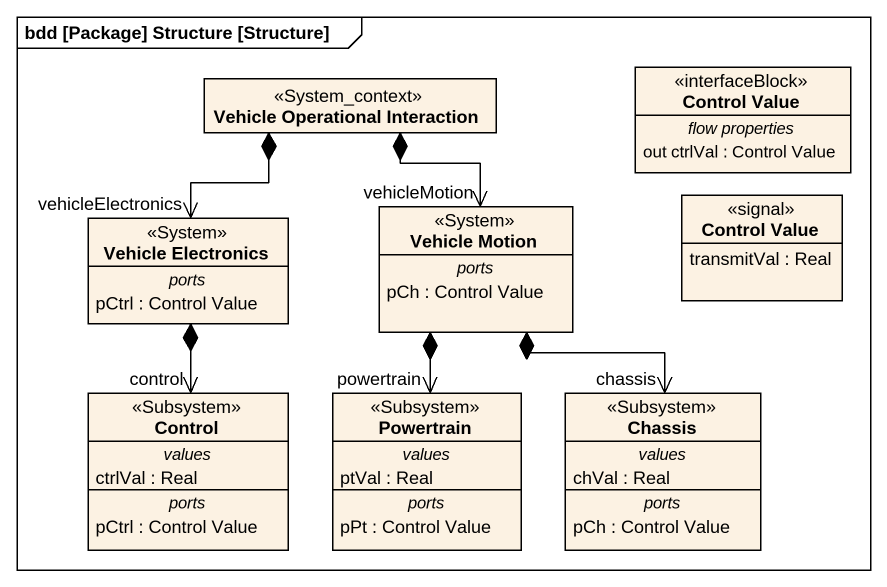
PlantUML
@startuml
mainframe bdd [Package] Structure [Structure]
hide circle
hide empty members
class "Vehicle Operational Interaction" as Vehicle_Operational <<System_context>>
class "Control Value" as Control_Value <<interfaceBlock>> {
  -- flow properties --
  out ctrlVal : Control Value
}
class "Vehicle Electronics" as Vehicle_Electronics <<System>> {
  -- ports --
  pCtrl : Control Value
}
class "Vehicle Motion" as Vehicle_Motion <<System>> {
  -- ports --
  pCh : Control Value
}
class "Control Value" as Control_Value_2 <<signal>> {
  transmitVal : Real
}
class "Control" as Control_ <<Subsystem>> {
  -- values --
  ctrlVal : Real
  -- ports --
  pCtrl : Control Value
}
class Powertrain <<Subsystem>> {
  -- values --
  ptVal : Real
  -- ports --
  pPt : Control Value
}
class Chassis <<Subsystem>> {
  -- values --
  chVal : Real
  -- ports --
  pCh : Control Value
}
Vehicle_Operational *--> "vehicleElectronics" Vehicle_Electronics
Vehicle_Operational *--> "vehicleMotion" Vehicle_Motion
Vehicle_Electronics *--> "control" Control_
Vehicle_Motion *--> "powertrain" Powertrain
Vehicle_Motion *--> "chassis" Chassis
@enduml
